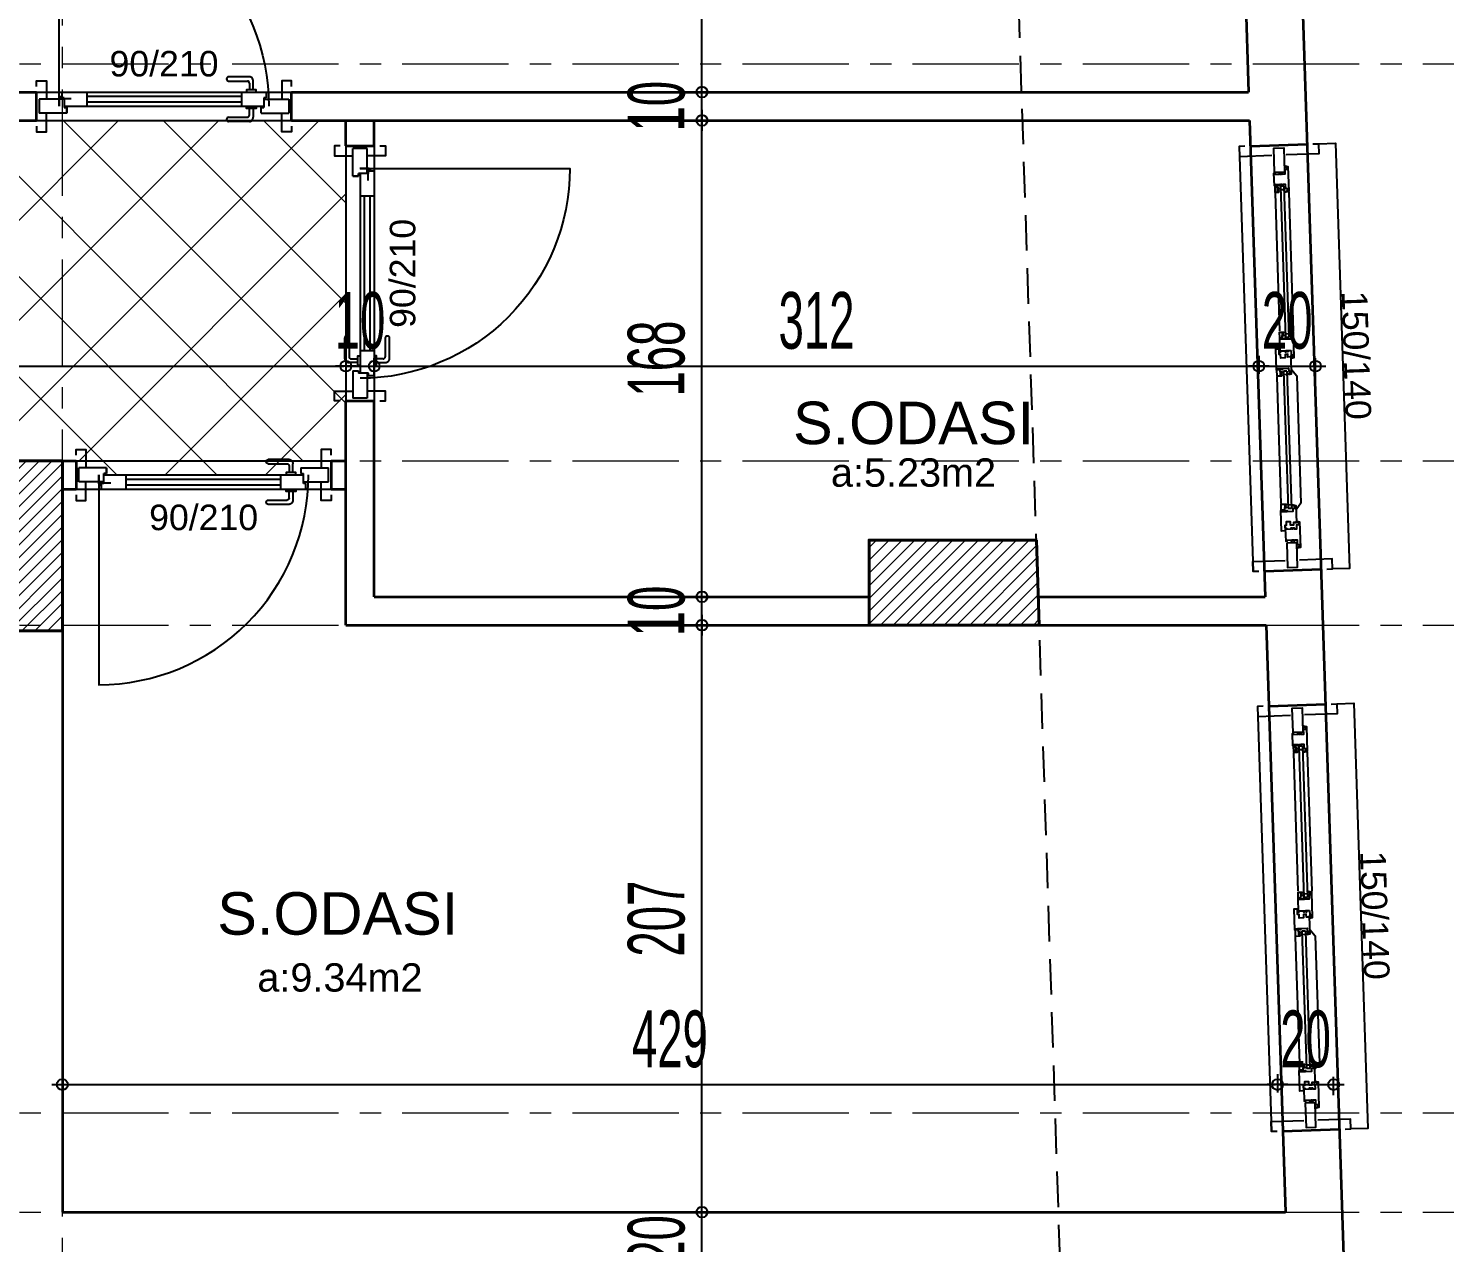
# Model space of a CAD drawing. Extents: x 386248 to 427517, y 4539405 to 4542296.
# Drawn here: x 394852.5 to 395352.1, y 4540920 to 4541348.2 of the extents above; entities that cross this region are included whole.
import ezdxf
from ezdxf.enums import TextEntityAlignment as Align

# ---------------------------------------------------------------- set-up
doc = ezdxf.new("R2010")
doc.units = 0
for name, pattern in [('CENTER', [2, 1.25, -0.25, 0.25, -0.25]), ('CENTERX2', [4, 2.5, -0.5, 0.5, -0.5]), ('DASHED2', [0.375, 0.25, -0.125]), ('DUZ', [0])]:
    doc.linetypes.add(name, pattern=pattern)
for name, color, linetype, lineweight in [('AKS', 251, 'CENTERX2', 20), ('DUVAR', 4, 'Continuous', 35), ('kolon', 1, 'Continuous', 40), ('OLCU10', 2, 'Continuous', 25), ('tarama kolon', 8, 'Continuous', 13), ('tarama ıslak zemin', 216, 'Continuous', 9), ('ölçü20', 1, 'Continuous', 20)]:
    doc.layers.add(name, color=color, linetype=linetype, lineweight=lineweight)
for name, color, linetype in [('alan', 7, 'Continuous'), ('DIM', 7, 'Continuous'), ('duvar-kesim', 250, 'Continuous'), ('kapi', 16, 'Continuous'), ('kapi-yazi', 140, 'Continuous'), ('mahal', 7, 'Continuous'), ('penc-yazi', 7, 'Continuous'), ('pencere', 7, 'Continuous'), ('Y-IMAR', 15, 'DUZ')]:
    doc.layers.add(name, color=color, linetype=linetype)
doc.styles.add('Dış Ölçü', font='', dxfattribs={"height": 12})
doc.styles.get("Standard").update_dxf_attribs({"font": 'arial.ttf'})
doc.styles.add('T', font='ISOt.shx', dxfattribs={"width": 0.6})
doc.styles.get('Dış Ölçü').set_extended_font_data('Arial')
doc.dimstyles.new('DOT2', dxfattribs={"dimtxt": 20, "dimasz": 0.7, "dimexe": 5, "dimexo": 5, "dimgap": 6, "dimtad": 1, "dimdec": 0, "dimdsep": 46, "dimtxsty": 'T', "dimblk1": 'SEL2', "dimblk2": 'SEL2', "dimsah": 1, "dimcen": 0, "dimse1": 1, "dimse2": 1, "dimclrd": 256, "dimclre": 256, "dimclrt": 256, "dimadec": 0, "dimazin": 0, "dimtfac": 1, "dimtdec": 0, "dimtix": 1, "dimtmove": 2, "dimatfit": 3, "dimldrblk": 'SEL2', "dimfxl": 1, "dimtolj": 1, "dimtzin": 0, "dimarcsym": 0})

# ---------------------------------------------------------------- blocks, each defined once
blk = doc.blocks.new('fm-door1')
at = {"linetype": 'Continuous'}
for p, q in [((9, 5), (91, 5)), ((9, 5), (9, 3)), ((19, 5), (19, 0)), ((81, 5), (81, 0)), ((91, 5), (91, 3)), ((0, 2.5), (0, -2.5)), ((10, 2.5), (0, 2.5)), ((7.97, 3.18), (7.97, -0.03)), ((8.4, 2.76), (12.78, 2.76)), ((10, 3), (9, 3)), ((10, 3), (10, -0.5)), ((10, 3), (10, -0.5)), ((10, 0), (90, 0)), ((91, 3), (90, 3)), ((90, 3), (90, -0.5)), ((90, 2.5), (100, 2.5)), ((100, 2.5), (100, -2.5)), ((11, -2.5), (0, -2.5)), ((10, -0.5), (11, -0.5)), ((11, -0.5), (10, -0.5)), ((11, -0.5), (11, -2.5)), ((11, -2.5), (11, -0.5)), ((89, -2.5), (89, -0.5)), ((89, -0.5), (90, -0.5)), ((89, -2.5), (100, -2.5))]:
    blk.add_line(p, q, dxfattribs=at)
at = {"color": 8, "linetype": 'Continuous'}
for p, q in [((19, 3.5), (81, 3.5)), ((19, 1.5), (81, 1.5))]:
    blk.add_line(p, q, dxfattribs=at)
at = {"linetype": 'Continuous'}
for points in [[(85.76, 5.81), (85.76, 8.89, 0.414214), (84.24, 10.41), (75.86, 10.41, 1), (75.86, 8.89), (83.48, 8.89, -0.414214), (84.24, 8.13), (84.24, 5.81)], [(85.76, -0.81), (85.76, -3.89, -0.414214), (84.24, -5.41), (75.86, -5.41, -1), (75.86, -3.89), (83.48, -3.89, 0.414214), (84.24, -3.13), (84.24, -0.81)]]:
    blk.add_lwpolyline(points, format="xyb", dxfattribs=at)
for points in [[(86.9, 5), (86.9, 5.81), (83.1, 5.81), (83.1, 5)], [(86.9, 0), (86.9, -0.81), (83.1, -0.81), (83.1, 0)]]:
    blk.add_lwpolyline(points, dxfattribs=at)
blk.add_circle((8.4, 3.18), 0.426, dxfattribs=at)
blk = doc.blocks.new('SEL2')
at = {"layer": 'OLCU10'}
for p, q in [((5.25, 0), (-5.25, 0)), ((0, 5.25), (0, -3.95))]:
    blk.add_line(p, q, dxfattribs=at)
blk.add_circle((0, 0), 2.75, dxfattribs=at)
blk = doc.blocks.new('*D1994')
at = {"layer": 'Defpoints', "color": 0}
for p in [(395090.1, 4540930.76), (395108.37, 4540930.76), (395108.37, 4540910.76)]:
    blk.add_point(p, dxfattribs=at)
at = {"layer": 'DIM', "lineweight": -2}
for p, q in [((395090.1, 4540931.46), (395090.1, 4540932.16)), ((395090.1, 4540910.76), (395090.1, 4540930.76)), ((395090.1, 4540910.06), (395090.1, 4540909.36))]:
    blk.add_line(p, q, dxfattribs=at)
at = {"layer": 'DIM', "linetype": 'ByBlock', "lineweight": -2, "xscale": 0.7, "yscale": 0.7, "zscale": 0.7}
for p, rotation in [((395090.1, 4540930.76), 270), ((395090.1, 4540910.76), 90)]:
    blk.add_blockref('SEL2', p, dxfattribs=dict(at, rotation=rotation))
at = {"layer": 'DIM', "insert": (395074.1, 4540920.76), "char_height": 20, "attachment_point": 5, "rotation": 90, "style": 'T'}
blk.add_mtext('\\A1;20', dxfattribs=at)
blk = doc.blocks.new('*D1995')
at = {"layer": 'Defpoints', "color": 0}
for p in [(395090.1, 4541137.76), (395093.81, 4541137.76), (395108.37, 4540930.76)]:
    blk.add_point(p, dxfattribs=at)
at = {"layer": 'DIM', "lineweight": -2}
blk.add_line((395090.1, 4540931.46), (395090.1, 4541137.06), dxfattribs=at)
at = {"layer": 'DIM', "linetype": 'ByBlock', "lineweight": -2, "xscale": 0.7, "yscale": 0.7, "zscale": 0.7}
for p, rotation in [((395090.1, 4541137.76), 90), ((395090.1, 4540930.76), 270)]:
    blk.add_blockref('SEL2', p, dxfattribs=dict(at, rotation=rotation))
at = {"layer": 'DIM', "insert": (395074.1, 4541034.26), "char_height": 20, "attachment_point": 5, "rotation": 90, "style": 'T'}
blk.add_mtext('\\A1;207', dxfattribs=at)
blk = doc.blocks.new('*D1996')
at = {"layer": 'Defpoints', "color": 0}
for p in [(395090.1, 4541147.76), (395102.26, 4541147.76), (395093.81, 4541137.76)]:
    blk.add_point(p, dxfattribs=at)
at = {"layer": 'DIM', "lineweight": -2}
for p, q in [((395090.1, 4541148.46), (395090.1, 4541149.16)), ((395090.1, 4541137.76), (395090.1, 4541147.76)), ((395090.1, 4541137.06), (395090.1, 4541136.36))]:
    blk.add_line(p, q, dxfattribs=at)
at = {"layer": 'DIM', "linetype": 'ByBlock', "lineweight": -2, "xscale": 0.7, "yscale": 0.7, "zscale": 0.7}
for p, rotation in [((395090.1, 4541147.76), 270), ((395090.1, 4541137.76), 90)]:
    blk.add_blockref('SEL2', p, dxfattribs=dict(at, rotation=rotation))
at = {"layer": 'DIM', "insert": (395074.1, 4541142.76), "char_height": 20, "attachment_point": 5, "rotation": 90, "style": 'T'}
blk.add_mtext('\\A1;10', dxfattribs=at)
blk = doc.blocks.new('*D1997')
at = {"layer": 'Defpoints', "color": 0}
for p in [(395090.1, 4541315.76), (395102.26, 4541315.76), (395102.26, 4541147.76)]:
    blk.add_point(p, dxfattribs=at)
at = {"layer": 'DIM', "lineweight": -2}
blk.add_line((395090.1, 4541148.46), (395090.1, 4541315.06), dxfattribs=at)
at = {"layer": 'DIM', "linetype": 'ByBlock', "lineweight": -2, "xscale": 0.7, "yscale": 0.7, "zscale": 0.7}
for p, rotation in [((395090.1, 4541315.76), 90), ((395090.1, 4541147.76), 270)]:
    blk.add_blockref('SEL2', p, dxfattribs=dict(at, rotation=rotation))
at = {"layer": 'DIM', "insert": (395074.1, 4541231.76), "char_height": 20, "attachment_point": 5, "rotation": 90, "style": 'T'}
blk.add_mtext('\\A1;168', dxfattribs=at)
blk = doc.blocks.new('*D1998')
at = {"layer": 'Defpoints', "color": 0}
for p in [(395090.1, 4541325.76), (395106.43, 4541325.76), (395102.26, 4541315.76)]:
    blk.add_point(p, dxfattribs=at)
at = {"layer": 'DIM', "lineweight": -2}
for p, q in [((395090.1, 4541326.46), (395090.1, 4541327.16)), ((395090.1, 4541315.76), (395090.1, 4541325.76)), ((395090.1, 4541315.06), (395090.1, 4541314.36))]:
    blk.add_line(p, q, dxfattribs=at)
at = {"layer": 'DIM', "linetype": 'ByBlock', "lineweight": -2, "xscale": 0.7, "yscale": 0.7, "zscale": 0.7}
for p, rotation in [((395090.1, 4541325.76), 270), ((395090.1, 4541315.76), 90)]:
    blk.add_blockref('SEL2', p, dxfattribs=dict(at, rotation=rotation))
at = {"layer": 'DIM', "insert": (395074.1, 4541320.76), "char_height": 20, "attachment_point": 5, "rotation": 90, "style": 'T'}
blk.add_mtext('\\A1;10', dxfattribs=at)
blk = doc.blocks.new('*D1999')
at = {"layer": 'Defpoints', "color": 0}
for p in [(395090.1, 4541607.38), (395106.43, 4541607.38), (395106.43, 4541325.76)]:
    blk.add_point(p, dxfattribs=at)
at = {"layer": 'DIM', "lineweight": -2}
blk.add_line((395090.1, 4541326.46), (395090.1, 4541606.68), dxfattribs=at)
at = {"layer": 'DIM', "linetype": 'ByBlock', "lineweight": -2, "xscale": 0.7, "yscale": 0.7, "zscale": 0.7}
for p, rotation in [((395090.1, 4541607.38), 90), ((395090.1, 4541325.76), 270)]:
    blk.add_blockref('SEL2', p, dxfattribs=dict(at, rotation=rotation))
at = {"layer": 'DIM', "insert": (395074.1, 4541466.57), "char_height": 20, "attachment_point": 5, "rotation": 90, "style": 'T'}
blk.add_mtext('\\A1;282', dxfattribs=at)
blk = doc.blocks.new('*D2029')
at = {"layer": 'Defpoints', "color": 0}
for p in [(394964.52, 4541229.1), (394964.52, 4541199.14), (394484.52, 4541189.68)]:
    blk.add_point(p, dxfattribs=at)
at = {"layer": 'DIM', "lineweight": -2}
blk.add_line((394485.22, 4541229.1), (394963.82, 4541229.1), dxfattribs=at)
at = {"layer": 'DIM', "linetype": 'ByBlock', "lineweight": -2, "xscale": 0.7, "yscale": 0.7, "zscale": 0.7, "rotation": 180}
blk.add_blockref('SEL2', (394484.52, 4541229.1), dxfattribs=at)
at = {"layer": 'DIM', "linetype": 'ByBlock', "lineweight": -2, "xscale": 0.7, "yscale": 0.7, "zscale": 0.7}
blk.add_blockref('SEL2', (394964.52, 4541229.1), dxfattribs=at)
at = {"layer": 'DIM', "insert": (394724.52, 4541245.1), "char_height": 20, "attachment_point": 5, "style": 'T'}
blk.add_mtext('\\A1;480', dxfattribs=at)
blk = doc.blocks.new('*D2030')
at = {"layer": 'Defpoints', "color": 0}
for p in [(394974.52, 4541229.1), (394964.52, 4541199.14), (394974.52, 4541199.14)]:
    blk.add_point(p, dxfattribs=at)
at = {"layer": 'DIM', "lineweight": -2}
for p, q in [((394963.82, 4541229.1), (394963.12, 4541229.1)), ((394964.52, 4541229.1), (394974.52, 4541229.1)), ((394975.22, 4541229.1), (394975.92, 4541229.1))]:
    blk.add_line(p, q, dxfattribs=at)
at = {"layer": 'DIM', "linetype": 'ByBlock', "lineweight": -2, "xscale": 0.7, "yscale": 0.7, "zscale": 0.7}
blk.add_blockref('SEL2', (394964.52, 4541229.1), dxfattribs=at)
at = {"layer": 'DIM', "linetype": 'ByBlock', "lineweight": -2, "xscale": 0.7, "yscale": 0.7, "zscale": 0.7, "rotation": 180}
blk.add_blockref('SEL2', (394974.52, 4541229.1), dxfattribs=at)
at = {"layer": 'DIM', "insert": (394969.52, 4541245.1), "char_height": 20, "attachment_point": 5, "style": 'T'}
blk.add_mtext('\\A1;10', dxfattribs=at)
blk = doc.blocks.new('*D2031')
at = {"layer": 'Defpoints', "color": 0}
for p in [(395286.54, 4541229.1), (395286.54, 4541215.82), (394974.52, 4541199.14)]:
    blk.add_point(p, dxfattribs=at)
at = {"layer": 'DIM', "lineweight": -2}
blk.add_line((394975.22, 4541229.1), (395285.84, 4541229.1), dxfattribs=at)
at = {"layer": 'DIM', "linetype": 'ByBlock', "lineweight": -2, "xscale": 0.7, "yscale": 0.7, "zscale": 0.7, "rotation": 180}
blk.add_blockref('SEL2', (394974.52, 4541229.1), dxfattribs=at)
at = {"layer": 'DIM', "linetype": 'ByBlock', "lineweight": -2, "xscale": 0.7, "yscale": 0.7, "zscale": 0.7}
blk.add_blockref('SEL2', (395286.54, 4541229.1), dxfattribs=at)
at = {"layer": 'DIM', "insert": (395130.53, 4541245.1), "char_height": 20, "attachment_point": 5, "style": 'T'}
blk.add_mtext('\\A1;312', dxfattribs=at)
blk = doc.blocks.new('*D2032')
at = {"layer": 'Defpoints', "color": 0}
for p in [(395306.53, 4541229.1), (395286.54, 4541215.82), (395306.53, 4541216.47)]:
    blk.add_point(p, dxfattribs=at)
at = {"layer": 'DIM', "lineweight": -2}
for p, q in [((395285.84, 4541229.1), (395285.14, 4541229.1)), ((395286.54, 4541229.1), (395306.53, 4541229.1)), ((395307.23, 4541229.1), (395307.93, 4541229.1))]:
    blk.add_line(p, q, dxfattribs=at)
at = {"layer": 'DIM', "linetype": 'ByBlock', "lineweight": -2, "xscale": 0.7, "yscale": 0.7, "zscale": 0.7}
blk.add_blockref('SEL2', (395286.54, 4541229.1), dxfattribs=at)
at = {"layer": 'DIM', "linetype": 'ByBlock', "lineweight": -2, "xscale": 0.7, "yscale": 0.7, "zscale": 0.7, "rotation": 180}
blk.add_blockref('SEL2', (395306.53, 4541229.1), dxfattribs=at)
at = {"layer": 'DIM', "insert": (395296.53, 4541245.1), "char_height": 20, "attachment_point": 5, "style": 'T'}
blk.add_mtext('\\A1;20', dxfattribs=at)
blk = doc.blocks.new('*D2033')
at = {"layer": 'Defpoints', "color": 0}
for p in [(394864.52, 4541014.72), (395293.13, 4541015.59), (395293.13, 4540975.73)]:
    blk.add_point(p, dxfattribs=at)
at = {"layer": 'DIM', "lineweight": -2}
blk.add_line((394865.22, 4540975.73), (395292.43, 4540975.73), dxfattribs=at)
at = {"layer": 'DIM', "linetype": 'ByBlock', "lineweight": -2, "xscale": 0.7, "yscale": 0.7, "zscale": 0.7, "rotation": 180}
blk.add_blockref('SEL2', (394864.52, 4540975.73), dxfattribs=at)
at = {"layer": 'DIM', "linetype": 'ByBlock', "lineweight": -2, "xscale": 0.7, "yscale": 0.7, "zscale": 0.7}
blk.add_blockref('SEL2', (395293.13, 4540975.73), dxfattribs=at)
at = {"layer": 'DIM', "insert": (395078.83, 4540991.73), "char_height": 20, "attachment_point": 5, "style": 'T'}
blk.add_mtext('\\A1;429', dxfattribs=at)
blk = doc.blocks.new('*D2034')
at = {"layer": 'Defpoints', "color": 0}
for p in [(395293.13, 4541015.59), (395312.93, 4540975.73), (395312.93, 4540961.26)]:
    blk.add_point(p, dxfattribs=at)
at = {"layer": 'DIM', "lineweight": -2}
for p, q in [((395292.43, 4540975.73), (395291.73, 4540975.73)), ((395293.13, 4540975.73), (395312.93, 4540975.73)), ((395313.63, 4540975.73), (395314.33, 4540975.73))]:
    blk.add_line(p, q, dxfattribs=at)
at = {"layer": 'DIM', "linetype": 'ByBlock', "lineweight": -2, "xscale": 0.7, "yscale": 0.7, "zscale": 0.7}
blk.add_blockref('SEL2', (395293.13, 4540975.73), dxfattribs=at)
at = {"layer": 'DIM', "linetype": 'ByBlock', "lineweight": -2, "xscale": 0.7, "yscale": 0.7, "zscale": 0.7, "rotation": 180}
blk.add_blockref('SEL2', (395312.93, 4540975.73), dxfattribs=at)
at = {"layer": 'DIM', "insert": (395303.03, 4540991.73), "char_height": 20, "attachment_point": 5, "style": 'T'}
blk.add_mtext('\\A1;20', dxfattribs=at)
blk = doc.blocks.new('fm-win2')
at = {"color": 8, "linetype": 'Continuous'}
for p, q in [((11, 1.37), (11, 0.17)), ((11, 1.37), (54.25, 1.37)), ((11, 0.17), (54.25, 0.17)), ((12, 1.37), (12, 0.17)), ((12.75, 3), (52.5, 3)), ((53.25, 1.37), (53.25, 0.17)), ((54.25, 1.37), (54.25, 0.17)), ((63.85, 0.28), (63.85, -0.92)), ((63.85, 0.28), (103.15, 0.28)), ((64.85, 0.28), (64.85, -0.92)), ((102.15, 0.28), (102.15, -0.92)), ((103.15, 0.28), (103.15, -0.92)), ((12.85, -1.85), (52.3, -1.85)), ((63.85, -0.92), (103.15, -0.92)), ((65.4, -3.35), (101.6, -3.35))]:
    blk.add_line(p, q, dxfattribs=at)
at = {"linetype": 'Continuous'}
for points in [[(7, -1.75), (0, -1.75), (0, 1.75), (7, 1.75)], [(7.5, -1.7), (7.5, -0.1), (7.2, -0.1), (7.2, 0.2), (7.5, 0.2), (7.5, 0.7), (7.2, 0.7), (7.2, 1), (7.5, 1), (7.5, 2), (6.16, 2), (6.16, 2.7), (5.65, 2.7), (5.51, 2), (5.2, 2), (5.4, 3), (12.5, 3), (12.7, 2), (12.39, 2), (12.25, 2.7), (11.74, 2.7), (11.74, 2), (10.5, 2), (10.5, 1), (10.8, 1), (10.8, 0.7), (10.5, 0.7), (10.5, 0.2), (10.8, 0.2), (10.8, -0.1), (10.5, -0.1), (10.5, -1.7), (10.8, -1.7), (10.8, -2), (7.2, -2), (7.2, -1.7)], [(58, 2), (59.24, 2), (59.24, 2.7), (59.75, 2.7), (59.89, 2), (60.2, 2), (60, 3), (52.75, 3), (52.55, 2), (52.86, 2), (53, 2.7), (53.51, 2.7), (53.51, 2), (54.75, 2), (54.75, 1), (54.45, 1), (54.45, 0.7), (54.75, 0.7), (54.75, 0.2), (54.45, 0.2), (54.45, -0.1), (54.75, -0.1), (54.75, -1.69), (54.45, -1.69), (54.45, -2), (58.3, -2), (58.3, -1.69), (58, -1.69), (58, -0.1), (58.3, -0.1), (58.3, 0.2), (58, 0.2), (58, 0.7), (58.3, 0.7), (58.3, 1), (58, 1)], [(63.05, -1.25), (63.05, 0.9), (63.89, 0.9), (63.89, 1.6), (64.4, 1.6), (64.54, 0.9), (64.85, 0.9), (64.65, 1.9), (59.75, 1.9), (59.75, 1.6), (59.85, 1.6), (59.85, 0.8), (59.05, 0.8), (59.05, -0.2), (60.05, -0.2), (60.05, -1.75), (59.05, -1.75), (59.05, -2.25), (57.5, -2.25), (57.5, -3.5), (63.35, -3.5), (63.35, -3.2), (63.05, -3.2), (63.05, -1.4), (63.35, -1.4), (63.35, -1.25)], [(103.95, -1.4), (103.65, -1.4), (103.65, -1.25), (103.95, -1.25), (103.95, 0.9), (103.11, 0.9), (103.11, 1.6), (102.6, 1.6), (102.46, 0.9), (102.15, 0.9), (102.35, 1.9), (107.25, 1.9), (107.25, 1.6), (107.15, 1.6), (107.15, 0.8), (107.95, 0.8), (107.95, -0.2), (106.95, -0.2), (106.95, -1.75), (107.95, -1.75), (107.95, -2.25), (109.5, -2.25), (109.5, -3.5), (103.65, -3.5), (103.65, -3.2), (103.95, -3.2)], [(109, 0.7), (108.7, 0.7), (108.7, 1), (109, 1), (109, 2), (107.76, 2), (107.76, 2.7), (107.25, 2.7), (107.11, 2), (106.8, 2), (107, 3), (114.35, 3), (114.55, 2), (114.24, 2), (114.1, 2.7), (113.59, 2.7), (113.59, 2), (112.25, 2), (112.25, 1), (112.55, 1), (112.55, 0.7), (112.25, 0.7), (112.25, 0.2), (112.55, 0.2), (112.55, -0.1), (112.25, -0.1), (112.25, -1.69), (112.55, -1.69), (112.55, -2), (108.7, -2), (108.7, -1.69), (109, -1.69), (109, -0.1), (108.7, -0.1), (108.7, 0.2), (109, 0.2)], [(113, -1.75), (120, -1.75), (120, 1.75), (113, 1.75)]]:
    blk.add_lwpolyline(points, close=True, dxfattribs=at)
at = {"color": 8, "linetype": 'Continuous'}
blk.add_lwpolyline([(63.45, 1.9), (65.25, 3.7), (101.75, 3.7), (103.55, 1.9)], dxfattribs=at)
for points in [[(10.9, -1.35), (10.9, -1.85), (12.6, -1.85), (12.6, -0.45), (12.3, -0.45), (12.3, -0.95), (11.8, -0.95), (11.8, -0.45), (11.5, -0.45), (11.5, -1.05), (10.7, -1.05), (10.7, -0.45), (10.6, -0.45), (10.6, -1.35)], [(54.35, -1.35), (54.35, -1.85), (52.65, -1.85), (52.65, -0.45), (52.95, -0.45), (52.95, -0.95), (53.45, -0.95), (53.45, -0.45), (53.75, -0.45), (53.75, -1.05), (54.55, -1.05), (54.55, -0.45), (54.65, -0.45), (54.65, -1.35)], [(63.15, -2.45), (63.45, -2.45), (63.45, -3.35), (65.15, -3.35), (65.15, -1.55), (64.85, -1.55), (64.85, -2.05), (64.35, -2.05), (64.35, -1.55), (64.05, -1.55), (64.05, -2.15), (63.25, -2.15), (63.25, -1.55), (63.15, -1.55)], [(103.85, -2.45), (103.55, -2.45), (103.55, -3.35), (101.85, -3.35), (101.85, -1.55), (102.15, -1.55), (102.15, -2.05), (102.65, -2.05), (102.65, -1.55), (102.95, -1.55), (102.95, -2.15), (103.75, -2.15), (103.75, -1.55), (103.85, -1.55)]]:
    blk.add_lwpolyline(points, close=True, dxfattribs=at)
blk = doc.blocks.new('KOLONLAR 444')
at = {"layer": 'tarama kolon'}
h = blk.add_hatch(dxfattribs=at)
h.set_pattern_fill('ANSI31', color=256)
h.set_pattern_definition([(45, (2287.4398, -3197.0584), (-2.2450640303, 2.2450640303), [])])
h.paths.add_polyline_path([(397483.55, 4544385.72), (397513.55, 4544385.72), (397513.55, 4544325.72), (397483.55, 4544325.72)])
h.paths.add_polyline_path([(397798.09, 4544357.72), (397798.09, 4544337.72), (397798.09, 4544327.72), (397858.09, 4544327.72), (397857.1, 4544357.72)])
h.paths.add_polyline_path([(397123.55, 4544817.33), (397183.55, 4544817.33), (397183.55, 4544787.33), (397123.55, 4544787.33)])
h.paths.add_polyline_path([(397812.71, 4543913.72), (397812.71, 4543893.72), (397812.71, 4543875.72), (397872.97, 4543875.72), (397872.38, 4543893.72), (397871.72, 4543913.72)])
h.paths.add_polyline_path([(397834.59, 4543572.84), (397834.59, 4543523.46), (397884.59, 4543522.84), (397882.95, 4543572.84)])
h.paths.add_polyline_path([(396633.46, 4544777.33), (396633.46, 4544797.33), (396633.46, 4544817.33), (396573.46, 4544817.33), (396573.5, 4544797.33), (396573.54, 4544777.33)])
h.paths.add_polyline_path([(396625.99, 4543538.54), (396625.99, 4543589.16), (396575.89, 4543589.16), (396575.99, 4543539.16)])
h.paths.add_polyline_path([(397483.55, 4543935.72), (397513.55, 4543935.72), (397513.55, 4543875.72), (397483.55, 4543875.72)])
h.paths.add_polyline_path([(397123.55, 4543875.72), (397123.55, 4543905.72), (397183.55, 4543905.72), (397183.55, 4543875.72)])
h.paths.add_polyline_path([(397373.55, 4544180.72), (397348.55, 4544180.72), (397148.55, 4544180.72), (397148.55, 4544360.72), (397348.55, 4544360.72), (397373.55, 4544360.72), (397373.55, 4544385.72), (397123.55, 4544385.72), (397123.55, 4544155.72), (397123.55, 4544085.72), (397148.55, 4544085.72), (397148.55, 4544155.72), (397373.55, 4544155.72)])
h.paths.add_polyline_path([(397781.97, 4544817.33), (397781.97, 4544797.33), (397781.97, 4544777.33), (397843.29, 4544777.33), (397842.63, 4544797.33), (397841.97, 4544817.33)])
h.paths.add_polyline_path([(396574.84, 4544120.72), (396634.84, 4544120.72), (396634.84, 4544080.72), (396574.92, 4544080.72)])
h.paths.add_polyline_path([(397458.55, 4543528.15), (397458.55, 4543587.78), (397488.55, 4543587.78), (397488.55, 4543527.78)])
h.paths.add_polyline_path([(397453.55, 4544817.33), (397513.55, 4544817.33), (397513.55, 4544787.33), (397453.55, 4544787.33)])
h.paths.add_polyline_path([(397153.55, 4543605.72), (397133.55, 4543605.72), (397123.55, 4543605.72), (397123.55, 4543532.33), (397153.55, 4543531.96), (397153.55, 4543595.72)])
h.paths.add_polyline_path([(396634.04, 4544485.72), (396634.04, 4544505.72), (396634.04, 4544515.72), (396633.46, 4544525.72), (396613.46, 4544525.72), (396574.04, 4544525.72), (396574.12, 4544485.72)])
at = {"layer": 'kolon', "linetype": 'ByBlock'}
blk.add_lwpolyline([(397483.55, 4544385.72), (397513.55, 4544385.72), (397513.55, 4544325.72), (397483.55, 4544325.72)], close=True, dxfattribs=at)
at = {"layer": 'kolon'}
blk.add_lwpolyline([(397857.1, 4544357.72), (397798.09, 4544357.72), (397798.09, 4544337.72), (397798.09, 4544327.72), (397858.09, 4544327.72)], close=True, dxfattribs=at)
blk = doc.blocks.new('*D2628')
at = {"layer": 'Defpoints', "color": 0}
for p in [(395324.97, 4540960.29), (395555.57, 4540960.29), (395327.51, 4540883.21)]:
    blk.add_point(p, dxfattribs=at)
at = {"layer": 'ölçü20', "lineweight": -2}
blk.add_line((395555.57, 4540883.91), (395555.57, 4540959.59), dxfattribs=at)
at = {"layer": 'ölçü20', "linetype": 'ByBlock', "lineweight": -2, "xscale": 0.7, "yscale": 0.7, "zscale": 0.7}
for p, rotation in [((395555.57, 4540960.29), 90), ((395555.57, 4540883.21), 270)]:
    blk.add_blockref('SEL2', p, dxfattribs=dict(at, rotation=rotation))
at = {"layer": 'ölçü20', "insert": (395539.57, 4540921.75), "char_height": 20, "attachment_point": 5, "rotation": 90, "style": 'T'}
blk.add_mtext('\\A1;77', dxfattribs=at)
blk = doc.blocks.new('*D2629')
at = {"layer": 'Defpoints', "color": 0}
for p in [(395320.03, 4541110.21), (395555.57, 4541110.21), (395324.97, 4540960.29)]:
    blk.add_point(p, dxfattribs=at)
at = {"layer": 'ölçü20', "lineweight": -2}
blk.add_line((395555.57, 4540960.99), (395555.57, 4541109.51), dxfattribs=at)
at = {"layer": 'ölçü20', "linetype": 'ByBlock', "lineweight": -2, "xscale": 0.7, "yscale": 0.7, "zscale": 0.7}
for p, rotation in [((395555.57, 4541110.21), 90), ((395555.57, 4540960.29), 270)]:
    blk.add_blockref('SEL2', p, dxfattribs=dict(at, rotation=rotation))
at = {"layer": 'ölçü20', "insert": (395539.57, 4541035.25), "char_height": 20, "attachment_point": 5, "rotation": 90, "style": 'T'}
blk.add_mtext('\\A1;150', dxfattribs=at)
blk = doc.blocks.new('*D2630')
at = {"layer": 'Defpoints', "color": 0}
for p in [(395318.47, 4541157.79), (395555.57, 4541157.79), (395320.03, 4541110.21)]:
    blk.add_point(p, dxfattribs=at)
at = {"layer": 'ölçü20', "lineweight": -2}
blk.add_line((395555.57, 4541110.91), (395555.57, 4541157.09), dxfattribs=at)
at = {"layer": 'ölçü20', "linetype": 'ByBlock', "lineweight": -2, "xscale": 0.7, "yscale": 0.7, "zscale": 0.7}
for p, rotation in [((395555.57, 4541157.79), 90), ((395555.57, 4541110.21), 270)]:
    blk.add_blockref('SEL2', p, dxfattribs=dict(at, rotation=rotation))
at = {"layer": 'ölçü20', "insert": (395539.57, 4541134), "char_height": 20, "attachment_point": 5, "rotation": 90, "style": 'T'}
blk.add_mtext('\\A1;48', dxfattribs=at)
blk = doc.blocks.new('*D2631')
at = {"layer": 'Defpoints', "color": 0}
for p in [(395313.53, 4541307.71), (395555.57, 4541307.71), (395318.47, 4541157.79)]:
    blk.add_point(p, dxfattribs=at)
at = {"layer": 'ölçü20', "lineweight": -2}
blk.add_line((395555.57, 4541158.49), (395555.57, 4541307.01), dxfattribs=at)
at = {"layer": 'ölçü20', "linetype": 'ByBlock', "lineweight": -2, "xscale": 0.7, "yscale": 0.7, "zscale": 0.7}
for p, rotation in [((395555.57, 4541307.71), 90), ((395555.57, 4541157.79), 270)]:
    blk.add_blockref('SEL2', p, dxfattribs=dict(at, rotation=rotation))
at = {"layer": 'ölçü20', "insert": (395539.57, 4541232.75), "char_height": 20, "attachment_point": 5, "rotation": 90, "style": 'T'}
blk.add_mtext('\\A1;150', dxfattribs=at)
blk = doc.blocks.new('*D2632')
at = {"layer": 'Defpoints', "color": 0}
for p in [(395310.74, 4541392.6), (395555.57, 4541392.6), (395313.53, 4541307.71)]:
    blk.add_point(p, dxfattribs=at)
at = {"layer": 'ölçü20', "lineweight": -2}
blk.add_line((395555.57, 4541308.41), (395555.57, 4541391.9), dxfattribs=at)
at = {"layer": 'ölçü20', "linetype": 'ByBlock', "lineweight": -2, "xscale": 0.7, "yscale": 0.7, "zscale": 0.7}
for p, rotation in [((395555.57, 4541392.6), 90), ((395555.57, 4541307.71), 270)]:
    blk.add_blockref('SEL2', p, dxfattribs=dict(at, rotation=rotation))
at = {"layer": 'ölçü20', "insert": (395539.57, 4541350.15), "char_height": 20, "attachment_point": 5, "rotation": 90, "style": 'T'}
blk.add_mtext('\\A1;85', dxfattribs=at)

msp = doc.modelspace()

# ---------------------------------------------------------------- hatches: boundary and pattern name
at = {"layer": 'tarama ıslak zemin'}
h = msp.add_hatch(dxfattribs=at)
h.set_pattern_fill('ANSI37', color=251, scale=200, angle=180, style=0)
h.set_pattern_definition([(45, (170792.406, 4604203.09), (-17.6776695, 17.6776695), []), (135, (170792.406, 4604203.09), (-17.6776695, -17.6776695), [])])
h.paths.add_polyline_path([(394624.524, 4541335.622), (394624.524, 4541332.122), (394624.524, 4541325.762), (394724.524, 4541325.762), (394724.524, 4541335.762), (394628.524, 4541335.762), (394628.524, 4541335.622)])
h.paths.add_polyline_path([(394698.421, 4541348.042), (394760.426, 4541348.042), (394760.426, 4541332.831), (394698.421, 4541332.831)], flags=9)
h.paths.add_polyline_path([(394683.524, 4541340.122), (394624.524, 4541340.122), (394624.524, 4541335.762), (394628.524, 4541335.762), (394724.524, 4541335.762), (394724.524, 4541425.758), (394712.508, 4541425.758, -0.5992815), (394693.797, 4541390.762, -0.5993708), (394675.088, 4541425.762), (394669.524, 4541425.762), (394624.524, 4541425.762), (394624.524, 4541412.122), (394624.524, 4541408.622), (394624.524, 4541404.102), (394624.524, 4541403.927, -0.3914891)])
h.paths.add_polyline_path([(394708.589, 4541369.507), (394749.916, 4541369.507), (394749.916, 4541346.496), (394708.589, 4541346.496)], flags=9)
h.paths.add_polyline_path([(394706.595, 4541400.938), (394747.452, 4541400.938), (394747.452, 4541360.938), (394706.595, 4541360.938)], flags=9)
h.paths.add_polyline_path([(394729.529, 4541425.762), (394724.524, 4541425.758), (394724.524, 4541335.762), (394829.524, 4541335.762), (394829.524, 4541425.762), (394739.524, 4541425.762)])
h.paths.add_polyline_path([(394820.952, 4541400.938), (394848.095, 4541400.938), (394848.095, 4541360.938), (394820.952, 4541360.938)], flags=9)
h.paths.add_polyline_path([(394771.911, 4541417.191), (394771.911, 4541444.334), (394811.911, 4541444.334), (394811.911, 4541417.191)], flags=9)
h.paths.add_polyline_path([(394724.524, 4541325.762), (394829.524, 4541325.762), (394829.524, 4541335.762), (394724.524, 4541335.762)])
h.paths.add_polyline_path([(394771.911, 4541307.191), (394771.911, 4541334.334), (394811.911, 4541334.334), (394811.911, 4541307.191)], flags=9)
edge = h.paths.add_edge_path()
edge.add_line((394614.524, 4541408.622), (394614.524, 4541412.122))
edge.add_line((394614.524, 4541412.122), (394614.524, 4541425.762))
edge.add_line((394614.524, 4541425.762), (394583.738, 4541425.762))
edge.add_line((394583.738, 4541425.762), (394580.238, 4541425.762))
edge.add_line((394580.238, 4541425.762), (394571.252, 4541425.762))
edge.add_ellipse((394570.445, 4541426.877), major_axis=(0, 1.521), ratio=0.78, start_angle=540, end_angle=582.86953, ccw=False)
edge.add_line((394570.445, 4541425.356), (394563.909, 4541425.356))
edge.add_ellipse((394563.909, 4541426.117), major_axis=(0, 0.76), ratio=0.78, start_angle=477.76263, end_angle=540, ccw=False)
edge.add_line((394563.384, 4541425.762), (394507.238, 4541425.762))
edge.add_line((394507.238, 4541425.762), (394503.738, 4541425.762))
edge.add_line((394503.738, 4541425.762), (394484.524, 4541425.762))
edge.add_line((394484.524, 4541425.762), (394484.524, 4541415.762))
edge.add_line((394484.524, 4541415.762), (394484.524, 4541412.262))
edge.add_line((394484.524, 4541412.262), (394484.524, 4541401.658))
edge.add_ellipse((394483.275, 4541400.893), major_axis=(-1.521, 0), ratio=0.88, start_angle=540, end_angle=574.83325, ccw=False)
edge.add_line((394484.796, 4541400.893), (394484.796, 4541393.52))
edge.add_ellipse((394484.036, 4541393.52), major_axis=(-0.76, 0), ratio=0.88, start_angle=489.91391, end_angle=540, ccw=False)
edge.add_line((394484.524, 4541393.006), (394484.524, 4541335.762))
edge.add_line((394484.524, 4541335.762), (394610.524, 4541335.762))
edge.add_line((394610.524, 4541335.762), (394614.524, 4541335.762))
edge.add_line((394614.524, 4541335.762), (394614.524, 4541391.769))
edge.add_ellipse((394614.878, 4541392.293), major_axis=(0.76, 0), ratio=0.78, start_angle=180, end_angle=242.23737, ccw=False)
edge.add_line((394614.117, 4541392.293), (394614.117, 4541398.829))
edge.add_ellipse((394615.638, 4541398.829), major_axis=(1.521, 0), ratio=0.78, start_angle=137.13047, end_angle=180, ccw=False)
edge.add_line((394614.524, 4541399.636), (394614.524, 4541408.622))
h.paths.add_polyline_path([(394605.952, 4541400.938), (394633.095, 4541400.938), (394633.095, 4541360.938), (394605.952, 4541360.938)], flags=9)
h.paths.add_polyline_path([(394515.949, 4541417.191), (394515.949, 4541444.334), (394555.949, 4541444.334), (394555.949, 4541417.191)], flags=9)
edge = h.paths.add_edge_path()
edge.add_line((394614.524, 4541335.622), (394614.524, 4541335.762))
edge.add_line((394614.524, 4541335.762), (394484.524, 4541335.762))
edge.add_line((394484.524, 4541335.762), (394484.524, 4541329.262))
edge.add_line((394484.524, 4541329.262), (394484.524, 4541325.762))
edge.add_line((394484.524, 4541325.762), (394484.524, 4541303.593))
edge.add_line((394484.524, 4541303.593), (394484.524, 4541300.093))
edge.add_line((394484.524, 4541300.093), (394484.524, 4541236.428))
edge.add_ellipse((394484.169, 4541235.836), major_axis=(0.76, 0), ratio=0.88, start_angle=0, end_angle=62.23737, ccw=False)
edge.add_line((394484.93, 4541235.836), (394484.93, 4541228.462))
edge.add_ellipse((394483.409, 4541228.462), major_axis=(1.521, 0), ratio=0.88, start_angle=317.13047, end_angle=360, ccw=False)
edge.add_line((394484.524, 4541227.552), (394484.524, 4541217.093))
edge.add_line((394484.524, 4541217.093), (394484.524, 4541213.593))
edge.add_line((394484.524, 4541213.593), (394484.524, 4541195.762))
edge.add_line((394484.524, 4541195.762), (394724.524, 4541195.762))
edge.add_line((394724.524, 4541195.762), (394724.524, 4541315.762))
edge.add_line((394724.524, 4541315.762), (394614.524, 4541315.762))
edge.add_line((394614.524, 4541315.762), (394614.524, 4541332.122))
edge.add_line((394614.524, 4541332.122), (394614.524, 4541335.622))
h.paths.add_polyline_path([(394704.095, 4541265.1), (394744.952, 4541265.1), (394744.952, 4541225.1), (394704.095, 4541225.1)], flags=9)
h.paths.add_polyline_path([(394465.952, 4541265.1), (394493.095, 4541265.1), (394493.095, 4541225.1), (394465.952, 4541225.1)], flags=9)
h.paths.add_polyline_path([(394839.524, 4541195.762), (394839.524, 4541315.762), (394724.524, 4541315.762), (394724.524, 4541195.762), (394729.524, 4541195.762), (394733.024, 4541195.762), (394738.121, 4541195.762, -0.3796789), (394821.524, 4541269.762), (394821.524, 4541195.762), (394826.024, 4541195.762), (394829.524, 4541195.762), (394834.524, 4541195.762)])
edge = h.paths.add_edge_path()
edge.add_line((394869.359, 4541195.762), (394872.859, 4541195.762))
edge.add_line((394872.859, 4541195.762), (394945.4, 4541195.762))
edge.add_ellipse((394944.49, 4541194.648), major_axis=(0, -1.521), ratio=0.88, start_angle=-222.86953, end_angle=-180)
edge.add_line((394944.49, 4541196.169), (394937.116, 4541196.169))
edge.add_ellipse((394937.116, 4541195.408), major_axis=(0, -0.76), ratio=0.88, start_angle=-180, end_angle=0)
edge.add_line((394937.116, 4541194.648), (394943.821, 4541194.648))
edge.add_ellipse((394943.821, 4541193.888), major_axis=(0, -0.76), ratio=0.88, start_angle=90, end_angle=180, ccw=False)
edge.add_line((394944.49, 4541193.888), (394944.49, 4541191.568))
edge.add_line((394944.49, 4541191.568), (394945.828, 4541191.568))
edge.add_line((394945.828, 4541191.568), (394945.828, 4541194.648))
edge.add_ellipse((394944.49, 4541194.648), major_axis=(0, -1.521), ratio=0.88, start_angle=-270, end_angle=-222.86953)
edge.add_line((394945.4, 4541195.762), (394872.859, 4541195.762))
edge.add_line((394872.859, 4541195.762), (394872.859, 4541193.262))
edge.add_line((394872.859, 4541193.262), (394880.039, 4541193.262))
edge.add_line((394880.039, 4541193.262), (394880.039, 4541191.262))
edge.add_line((394880.039, 4541191.262), (394879.159, 4541191.262))
edge.add_line((394879.159, 4541191.262), (394879.159, 4541190.762))
edge.add_line((394879.159, 4541190.762), (394887.079, 4541190.762))
edge.add_line((394887.079, 4541190.762), (394941.639, 4541190.762))
edge.add_line((394941.639, 4541190.762), (394943.486, 4541190.762))
edge.add_line((394943.486, 4541190.762), (394943.486, 4541191.568))
edge.add_line((394943.486, 4541191.568), (394944.49, 4541191.568))
edge.add_line((394944.49, 4541191.568), (394944.49, 4541193.888))
edge.add_ellipse((394943.821, 4541193.888), major_axis=(0, -0.76), ratio=0.88, start_angle=-270, end_angle=-180)
edge.add_line((394943.821, 4541194.648), (394937.116, 4541194.648))
edge.add_ellipse((394937.116, 4541195.408), major_axis=(0, -0.76), ratio=0.88, start_angle=180, end_angle=360, ccw=False)
edge.add_line((394937.116, 4541196.169), (394944.49, 4541196.169))
edge.add_ellipse((394944.49, 4541194.648), major_axis=(0, -1.521), ratio=0.88, start_angle=137.13047, end_angle=180, ccw=False)
edge.add_line((394945.4, 4541195.762), (394955.859, 4541195.762))
edge.add_line((394955.859, 4541195.762), (394959.359, 4541195.762))
edge.add_line((394959.359, 4541195.762), (394964.524, 4541195.762))
edge.add_line((394964.524, 4541195.762), (394964.524, 4541216.814))
edge.add_line((394964.524, 4541216.814), (394964.524, 4541220.314))
edge.add_line((394964.524, 4541220.314), (394964.524, 4541230.773))
edge.add_ellipse((394965.638, 4541231.683), major_axis=(1.521, 0), ratio=0.88, start_angle=540, end_angle=582.86953, ccw=False)
edge.add_line((394964.117, 4541231.683), (394964.117, 4541239.057))
edge.add_ellipse((394964.878, 4541239.057), major_axis=(0.76, 0), ratio=0.88, start_angle=477.76263, end_angle=540, ccw=False)
edge.add_line((394964.524, 4541239.649), (394964.524, 4541303.314))
edge.add_line((394964.524, 4541303.314), (394964.524, 4541306.814))
edge.add_line((394964.524, 4541306.814), (394964.524, 4541315.762))
edge.add_line((394964.524, 4541315.762), (394945.383, 4541315.762))
edge.add_line((394945.383, 4541315.762), (394941.883, 4541315.762))
edge.add_line((394941.883, 4541315.762), (394931.424, 4541315.762))
edge.add_ellipse((394930.514, 4541316.877), major_axis=(0, 1.521), ratio=0.88, start_angle=540, end_angle=582.86953, ccw=False)
edge.add_line((394930.514, 4541315.356), (394923.14, 4541315.356))
edge.add_ellipse((394923.14, 4541316.117), major_axis=(0, 0.76), ratio=0.88, start_angle=477.76263, end_angle=540, ccw=False)
edge.add_line((394922.548, 4541315.762), (394864.524, 4541315.762))
edge.add_line((394864.524, 4541315.762), (394864.524, 4541195.762))
edge.add_line((394864.524, 4541195.762), (394869.359, 4541195.762))
h.paths.add_polyline_path([(394955.952, 4541265.1), (394983.095, 4541265.1), (394983.095, 4541225.1), (394955.952, 4541225.1)], flags=9)
h.paths.add_polyline_path([(394864.524, 4541195.762), (394864.524, 4541315.762), (394858.883, 4541315.762), (394855.383, 4541315.762), (394839.524, 4541315.762), (394839.524, 4541195.762)])
h.paths.add_polyline_path([(394771.911, 4541356.477), (394771.911, 4541395.048), (394811.911, 4541395.048), (394811.911, 4541356.477)], flags=24)
h.paths.add_polyline_path([(394740.123, 4541387.509, -0.1989124), (394740.867, 4541389.305), (394747.589, 4541396.027, -0.1989124), (394749.385, 4541396.771), (394793.091, 4541396.771, -0.1989124), (394794.887, 4541396.027), (394801.609, 4541389.305, -0.1989124), (394802.353, 4541387.509), (394802.353, 4541359.043, -0.1989124), (394801.609, 4541357.247), (394794.887, 4541350.525, -0.1989124), (394793.091, 4541349.781), (394749.385, 4541349.781, -0.1989124), (394747.589, 4541350.525), (394740.867, 4541357.247, -0.1989124), (394740.123, 4541359.043)], flags=16)
h.paths.add_polyline_path([(394530.238, 4541400.938), (394568.809, 4541400.938), (394568.809, 4541360.938), (394530.238, 4541360.938)], flags=24)
h.paths.add_polyline_path([(394611.949, 4541258.603), (394673.955, 4541258.603), (394673.955, 4541243.391), (394611.949, 4541243.391)], flags=24)
h.paths.add_polyline_path([(394602.885, 4541281.049), (394680.31, 4541281.049), (394680.31, 4541258.549), (394602.885, 4541258.549)], flags=24)
h.paths.add_polyline_path([(394515.949, 4541290.334), (394515.949, 4541331.191), (394555.949, 4541331.191), (394555.949, 4541290.334)], flags=24)
h.paths.add_polyline_path([(394771.911, 4541236.477), (394771.911, 4541275.048), (394811.911, 4541275.048), (394811.911, 4541236.477)], flags=24)
h.paths.add_polyline_path([(394780.299, 4541352.956), (394776.659, 4541352.956), (394773.019, 4541352.956), (394769.38, 4541352.956), (394765.74, 4541352.956), (394762.101, 4541352.956), (394758.461, 4541352.956), (394754.822, 4541352.956), (394750.7, 4541352.956, -0.1989124), (394748.904, 4541353.7), (394744.042, 4541358.562, -0.1989124), (394743.298, 4541360.358), (394743.298, 4541386.194, -0.1989124), (394744.042, 4541387.99), (394748.904, 4541392.852, -0.1989124), (394750.7, 4541393.596), (394754.822, 4541393.596), (394758.461, 4541393.596), (394762.101, 4541393.596), (394765.74, 4541393.596), (394769.38, 4541393.596), (394773.019, 4541393.596), (394776.659, 4541393.596), (394780.299, 4541393.596), (394783.938, 4541393.596), (394791.776, 4541393.596, -0.1989124), (394793.572, 4541392.852), (394798.434, 4541387.99, -0.1989124), (394799.178, 4541386.194), (394799.178, 4541360.358, -0.1989124), (394798.434, 4541358.562), (394793.572, 4541353.7, -0.1989124), (394791.776, 4541352.956), (394783.938, 4541352.956)], flags=0)

# ---------------------------------------------------------------- linework, layer by layer
at = {"layer": 'AKS', "linetype": 'CENTER', "ltscale": 30}
for p, q in [((393424.439, 4541335.762), (395735.568, 4541335.762)), ((393424.439, 4541195.762), (395735.568, 4541195.762)), ((393424.439, 4541137.762), (395735.568, 4541137.762)), ((393424.439, 4540930.762), (395735.568, 4540930.762))]:
    msp.add_line(p, q, dxfattribs=at)
for points in [[(394895.524, 4539849.21), (394864.524, 4539909.21), (394864.524, 4541817.375), (394895.524, 4541877.375)], [(393422.892, 4540986.72), (393484.439, 4540965.762), (395675.568, 4540965.762), (395734.021, 4540986.72)]]:
    msp.add_lwpolyline(points, dxfattribs=at)
at = {"layer": 'DUVAR'}
for p, q in [((395292.999, 4541627.375), (395329.93, 4540505.762)), ((395273.647, 4541607.375), (395282.92, 4541325.762)), ((394839.524, 4541325.762), (394855.383, 4541325.762)), ((394855.383, 4541315.762), (394855.383, 4541325.762)), ((394945.383, 4541325.762), (395282.92, 4541325.762)), ((394945.383, 4541315.762), (394945.383, 4541325.762)), ((394614.524, 4541315.762), (394855.383, 4541315.762)), ((394945.383, 4541315.762), (395283.249, 4541315.762)), ((394964.524, 4541306.814), (394964.524, 4541315.762)), ((394974.524, 4541306.814), (394974.524, 4541315.762)), ((395283.249, 4541315.762), (395288.78, 4541147.762)), ((394964.524, 4541306.814), (394974.524, 4541306.814)), ((395283.546, 4541306.722), (395303.536, 4541307.38)), ((394964.524, 4541137.762), (394964.524, 4541216.814)), ((394964.524, 4541216.814), (394974.524, 4541216.814)), ((394974.524, 4541147.762), (394974.524, 4541216.814)), ((394834.524, 4541195.762), (394864.524, 4541195.762)), ((394864.524, 4541195.762), (394869.359, 4541195.762)), ((394864.524, 4541195.762), (394864.524, 4540930.762)), ((394869.359, 4541195.762), (394869.359, 4541185.762)), ((394959.359, 4541195.762), (394964.524, 4541195.762)), ((394959.359, 4541195.762), (394959.359, 4541185.762)), ((394864.524, 4541185.762), (394869.359, 4541185.762)), ((394959.359, 4541185.762), (394964.524, 4541185.762)), ((395288.483, 4541156.803), (395308.472, 4541157.461)), ((394974.524, 4541147.762), (395149.066, 4541147.762)), ((395208.737, 4541147.762), (395288.78, 4541147.762)), ((394964.524, 4541137.762), (395289.11, 4541137.762)), ((395289.11, 4541137.762), (395295.925, 4540930.762)), ((395290.049, 4541109.222), (395310.039, 4541109.88)), ((395294.986, 4540959.303), (395314.975, 4540959.961)), ((394864.524, 4540930.762), (395295.925, 4540930.762))]:
    msp.add_line(p, q, dxfattribs=at)
at = {"layer": 'DUVAR', "linetype": 'ByBlock'}
for p, q in [((395283.546, 4541306.722), (395303.536, 4541307.38)), ((395288.483, 4541156.803), (395308.472, 4541157.461)), ((395290.049, 4541109.222), (395310.039, 4541109.88)), ((395294.986, 4540959.303), (395314.975, 4540959.961))]:
    msp.add_line(p, q, dxfattribs=at)
at = {"layer": 'duvar-kesim'}
for p, q in [((394855.383, 4541325.762), (394945.383, 4541325.762)), ((394855.383, 4541315.762), (394945.383, 4541315.762)), ((394964.524, 4541306.814), (394964.524, 4541216.814)), ((394974.524, 4541306.814), (394974.524, 4541216.814)), ((394869.359, 4541195.762), (394959.359, 4541195.762)), ((394869.359, 4541185.762), (394959.359, 4541185.762))]:
    msp.add_line(p, q, dxfattribs=at)
at = {"layer": 'duvar-kesim', "linetype": 'ByBlock'}
for p, q in [((395283.546, 4541306.722), (395288.483, 4541156.803)), ((395303.536, 4541307.38), (395308.472, 4541157.461)), ((395310.039, 4541109.88), (395314.975, 4540959.961)), ((395290.049, 4541109.222), (395294.986, 4540959.303))]:
    msp.add_line(p, q, dxfattribs=at)
at = {"layer": 'kapi'}
for points in [[(394863.383, 4541320.762), (394863.383, 4541394.762, -0.4142136), (394937.383, 4541320.762, -0.4142136)], [(394969.524, 4541298.814), (395043.524, 4541298.814, -0.4142136), (394969.524, 4541224.814, -0.4142136)], [(394877.359, 4541190.762), (394877.359, 4541116.762, 0.4142136), (394951.359, 4541190.762, 0.4142136)]]:
    msp.add_lwpolyline(points, format="xyb", dxfattribs=at)
for points in [[(394855.383, 4541327.762), (394855.383, 4541329.762), (394858.883, 4541329.762), (394858.883, 4541323.262)], [(394945.383, 4541327.762), (394945.383, 4541329.762), (394941.883, 4541329.762), (394941.883, 4541323.262)], [(394855.383, 4541313.762), (394855.383, 4541311.762), (394858.883, 4541311.762), (394858.883, 4541318.262)], [(394945.383, 4541313.762), (394945.383, 4541311.762), (394941.883, 4541311.762), (394941.883, 4541318.262)], [(394962.524, 4541306.814), (394960.524, 4541306.814), (394960.524, 4541303.314), (394967.024, 4541303.314)], [(394976.524, 4541306.814), (394978.524, 4541306.814), (394978.524, 4541303.314), (394972.024, 4541303.314)], [(394962.524, 4541216.814), (394960.524, 4541216.814), (394960.524, 4541220.314), (394967.024, 4541220.314)], [(394976.524, 4541216.814), (394978.524, 4541216.814), (394978.524, 4541220.314), (394972.024, 4541220.314)], [(394869.359, 4541197.762), (394869.359, 4541199.762), (394872.859, 4541199.762), (394872.859, 4541193.262)], [(394959.359, 4541197.762), (394959.359, 4541199.762), (394955.859, 4541199.762), (394955.859, 4541193.262)], [(394869.359, 4541183.762), (394869.359, 4541181.762), (394872.859, 4541181.762), (394872.859, 4541188.262)], [(394959.359, 4541183.762), (394959.359, 4541181.762), (394955.859, 4541181.762), (394955.859, 4541188.262)]]:
    msp.add_lwpolyline(points, dxfattribs=at)
at = {"layer": 'pencere', "linetype": 'ByBlock'}
for points in [[(395281.548, 4541306.656), (395279.549, 4541306.59), (395279.664, 4541303.092), (395291.158, 4541303.471)], [(395279.549, 4541306.59), (395284.485, 4541156.671)], [(395305.535, 4541307.446), (395307.533, 4541307.512), (395307.649, 4541304.014), (395296.155, 4541303.635)], [(395307.533, 4541307.512), (395313.53, 4541307.709), (395318.467, 4541157.79), (395312.47, 4541157.593)], [(395286.484, 4541156.737), (395284.485, 4541156.671), (395284.37, 4541160.17), (395295.864, 4541160.548)], [(395310.471, 4541157.527), (395312.47, 4541157.593), (395312.355, 4541161.091), (395300.861, 4541160.713)], [(395312.038, 4541109.946), (395314.036, 4541110.012), (395314.152, 4541106.514), (395302.658, 4541106.135)], [(395314.036, 4541110.012), (395320.033, 4541110.209), (395324.969, 4540960.29), (395318.973, 4540960.093)], [(395288.051, 4541109.156), (395286.052, 4541109.09), (395286.167, 4541105.592), (395297.661, 4541105.971)], [(395286.052, 4541109.09), (395290.988, 4540959.171)], [(395292.987, 4540959.237), (395290.988, 4540959.171), (395290.873, 4540962.67), (395302.367, 4540963.048)], [(395316.974, 4540960.027), (395318.973, 4540960.093), (395318.858, 4540963.591), (395307.364, 4540963.213)]]:
    msp.add_lwpolyline(points, dxfattribs=at)
at = {"layer": 'Y-IMAR', "linetype": 'DASHED2', "ltscale": 50}
msp.add_lwpolyline([(395192.945, 4541627.375), (393924.439, 4541627.375), (393926.965, 4540349.21), (395235.568, 4540332.881)], close=True, dxfattribs=at)

# ---------------------------------------------------------------- block references
at = {"layer": 'kapi', "xscale": 0.8800000000000001, "zscale": 0.88}
msp.add_blockref('fm-door1', (394856.383, 4541320.762), dxfattribs=at)
at = {"layer": 'kapi', "xscale": 0.88, "zscale": 0.88, "rotation": 270}
msp.add_blockref('fm-door1', (394969.524, 4541305.814), dxfattribs=at)
at = {"layer": 'kapi', "xscale": 0.8800000000000001, "yscale": -1, "zscale": 0.88}
msp.add_blockref('fm-door1', (394870.359, 4541190.762), dxfattribs=at)
at = {"layer": 'kolon'}
msp.add_blockref('KOLONLAR 444', (-2649.024, -3189.955), dxfattribs=at)
at = {"layer": 'pencere', "linetype": 'ByBlock', "yscale": -1, "zscale": 1.23333333333336}
for p, xscale, rotation in [((395293.574, 4541306.051), -1.23333333333336, 91.88587110534324), ((395300.077, 4541108.551), -1.233333333333359, 91.88587110534326)]:
    msp.add_blockref('fm-win2', p, dxfattribs=dict(at, xscale=xscale, rotation=rotation))

# ---------------------------------------------------------------- texts
at = {"layer": 'alan'}
for s, p in [('a:5.23m2', (395164.736, 4541186.587)), ('a:9.34m2', (394962.435, 4541008.528))]:
    msp.add_text(s, height=10, dxfattribs=at).set_placement(p, align=Align.CENTER)
at = {"layer": 'kapi-yazi'}
for p in [(394900.383, 4541335.762), (394914.359, 4541175.762)]:
    msp.add_text('90/210', height=9, dxfattribs=at).set_placement(p, align=Align.MIDDLE_CENTER)
msp.add_text('90/210', height=9, rotation=90, dxfattribs=at).set_placement((394984.524, 4541261.814), align=Align.MIDDLE_CENTER)
at = {"layer": 'mahal'}
for p in [(395164.736, 4541201.587), (394961.665, 4541028.598)]:
    msp.add_text('S.ODASI', height=15, dxfattribs=at).set_placement(p, align=Align.CENTER)
at = {"layer": 'penc-yazi', "linetype": 'ByBlock', "style": 'Dış Ölçü'}
for p in [(395320.996, 4541232.914), (395327.499, 4541035.414)]:
    msp.add_text('150/140', height=9, rotation=271.88587, dxfattribs=at).set_placement(p, align=Align.MIDDLE_CENTER)

# ---------------------------------------------------------------- dimensions: what is measured, and where the dimension line sits
at = {"layer": 'DIM'}
for base, p1, p2, picture, middle in [((395090.099, 4541607.375), (395106.432, 4541325.762), (395106.432, 4541607.375), '*D1999', (395074.099, 4541466.569)), ((395090.099, 4541325.762), (395102.265, 4541315.762), (395106.432, 4541325.762), '*D1998', (395074.099, 4541320.762)), ((395090.099, 4541315.762), (395102.265, 4541147.762), (395102.265, 4541315.762), '*D1997', (395074.099, 4541231.762)), ((395090.099, 4541147.762), (395093.812, 4541137.762), (395102.265, 4541147.762), '*D1996', (395074.099, 4541142.762)), ((395090.099, 4541137.762), (395108.371, 4540930.762), (395093.812, 4541137.762), '*D1995', (395074.099, 4541034.262)), ((395090.099, 4540930.762), (395108.371, 4540910.762), (395108.371, 4540930.762), '*D1994', (395074.099, 4540920.762))]:
    dim = msp.add_linear_dim(base=base, p1=p1, p2=p2, angle=90, dimstyle='DOT2', dxfattribs=at)
    dim.commit()
    dim.dimension.update_dxf_attribs({"geometry": picture, "text_midpoint": middle})
for base, p1, p2, picture, middle in [((394964.524, 4541229.1), (394484.524, 4541189.678), (394964.524, 4541199.136), '*D2029', (394724.524, 4541245.1)), ((394974.524, 4541229.1), (394964.524, 4541199.136), (394974.524, 4541199.136), '*D2030', (394969.524, 4541245.1)), ((395286.54, 4541229.1), (394974.524, 4541199.136), (395286.54, 4541215.817), '*D2031', (395130.532, 4541245.1)), ((395306.529, 4541229.1), (395286.54, 4541215.817), (395306.529, 4541216.475), '*D2032', (395296.534, 4541245.1)), ((395293.133, 4540975.732), (394864.524, 4541014.715), (395293.133, 4541015.585), '*D2033', (395078.828, 4540991.732)), ((395312.932, 4540975.732), (395293.133, 4541015.585), (395312.932, 4540961.261), '*D2034', (395303.032, 4540991.732))]:
    dim = msp.add_linear_dim(base=base, p1=p1, p2=p2, dimstyle='DOT2', dxfattribs=at)
    dim.commit()
    dim.dimension.update_dxf_attribs({"geometry": picture, "text_midpoint": middle})
at = {"layer": 'ölçü20'}
for base, p1, p2, picture, middle in [((395555.568, 4541392.597), (395313.53, 4541307.709), (395310.735, 4541392.597), '*D2632', (395539.568, 4541350.153)), ((395555.568, 4541307.709), (395318.467, 4541157.79), (395313.53, 4541307.709), '*D2631', (395539.568, 4541232.75)), ((395555.568, 4541157.79), (395320.033, 4541110.209), (395318.467, 4541157.79), '*D2630', (395539.568, 4541134)), ((395555.568, 4541110.209), (395324.969, 4540960.29), (395320.033, 4541110.209), '*D2629', (395539.568, 4541035.25)), ((395555.568, 4540960.29), (395327.508, 4540883.209), (395324.969, 4540960.29), '*D2628', (395539.568, 4540921.75))]:
    dim = msp.add_linear_dim(base=base, p1=p1, p2=p2, angle=90, dimstyle='DOT2', dxfattribs=at)
    dim.commit()
    dim.dimension.update_dxf_attribs({"geometry": picture, "text_midpoint": middle})

doc.saveas('drawing.dxf')
